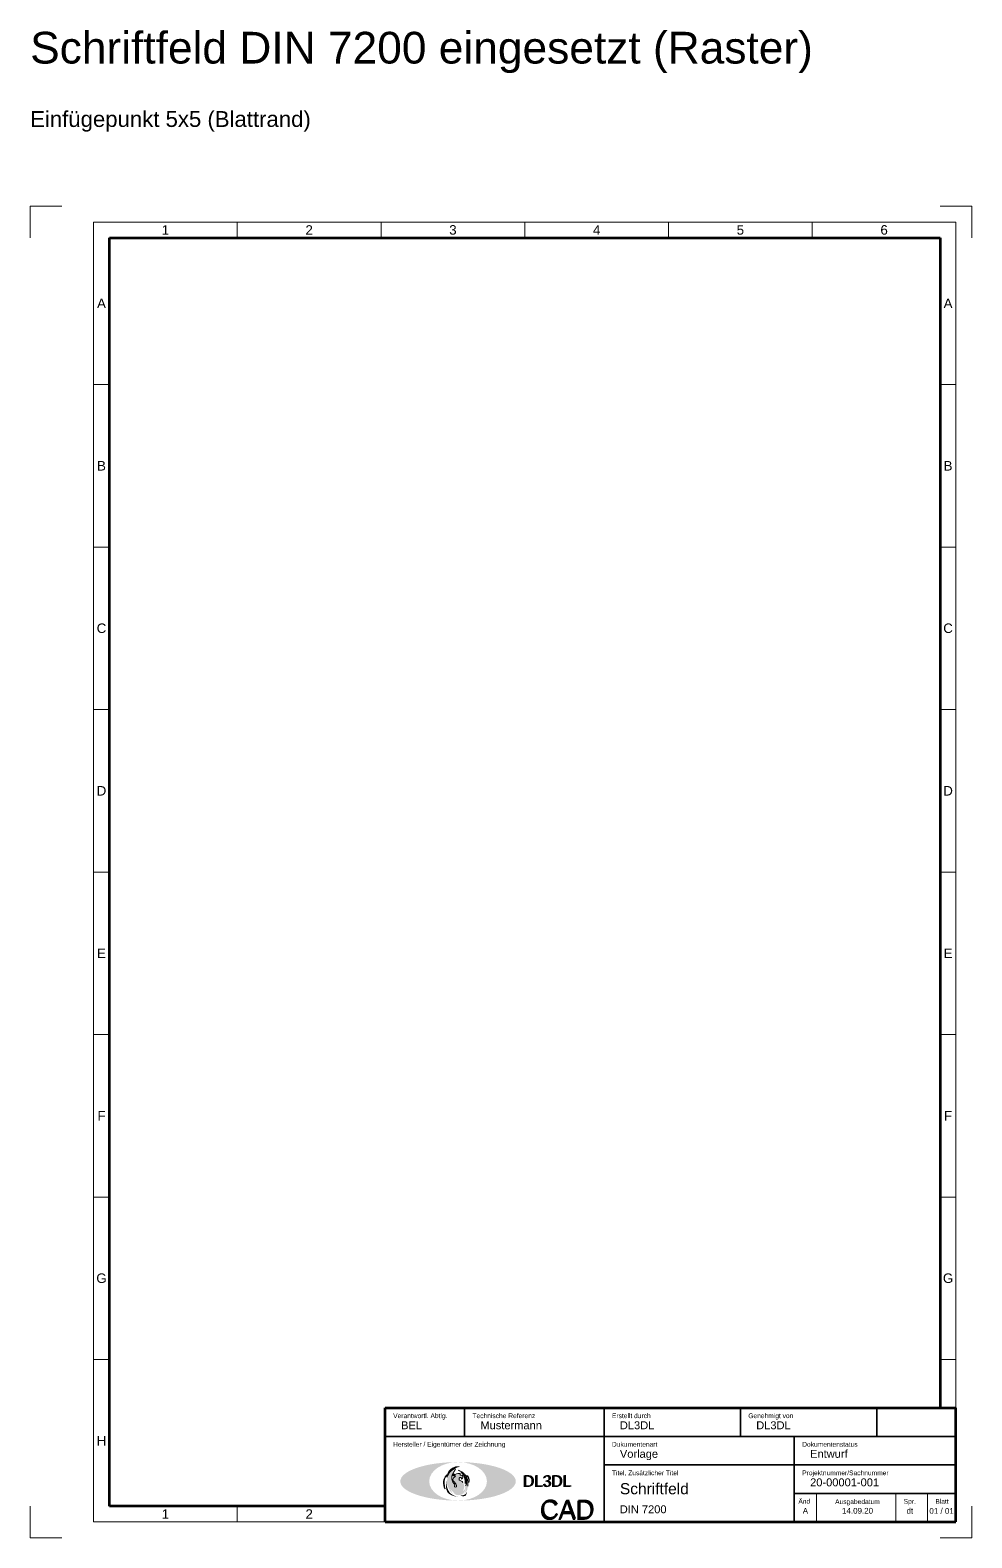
# Model space of a CAD drawing. Header units: millimetres. Extents: x 633 to 4785, y -1154 to 2521.
# Drawn here: x 1342.4 to 1639.4, y -199.7 to 275.8 of the extents above; entities that cross this region are included whole.
import ezdxf
from ezdxf.enums import TextEntityAlignment as Align

# ---------------------------------------------------------------- set-up
doc = ezdxf.new("R2010")
doc.units = ezdxf.units.MM
doc.header["$LTSCALE"] = 5
doc.linetypes.add('AUSGEZOGEN', pattern=[0])
for name, color, linetype, lineweight, true_color in [('_Blattschnitt', 1, 'Continuous', 5, 0xff0000), ('_Legende', 7, 'Continuous', 5, 0x000000), ('_PK_0.18mm', 4, 'Continuous', 18, 0x00ffff), ('_PK_0.35mm', 4, 'Continuous', 35, 0x00ffff), ('_PK_0.70mm', 30, 'Continuous', 70, 0xff7f00), ('_PK_Text_ausgefüllt', 3, 'Continuous', 5, 0x00ff00), ('_PK_Text_Vorgabe', 1, 'Continuous', 5, 0xff0000), ('_Raster_0.18mm', 94, 'Continuous', 18, 0x008000), ('_Raster_1.00mm', 5, 'Continuous', 100, 0x0000ff), ('_Raster_Einteilung', 7, 'Continuous', 18, 0x000000), ('_Raster_txt', 7, 'Continuous', 5, 0x000000), ('pfoenix', 5, 'Continuous', 5, 0x0000ff)]:
    doc.layers.add(name, color=color, linetype=linetype, lineweight=lineweight, true_color=true_color)
for name, color, linetype, true_color in [('Logo', 5, 'Continuous', 0x0000ff), ('Logo Text', 1, 'Continuous', 0xff0000), ('Logo_a', 1, 'Continuous', 0xff0000), ('Logo_b', 30, 'Continuous', 0xff7f00), ('Logo_c', 12, 'Continuous', 0xaa0000)]:
    doc.layers.add(name, color=color, linetype=linetype, true_color=true_color)
doc.styles.add('textstyle1006', font='')
doc.styles.add('textstyle1020', font='')
doc.styles.add('textstyle1030', font='')
doc.styles.add('textstyle1043', font='')
doc.styles.add('textstyle1053', font='')
doc.styles.add('textstyle1063', font='')
doc.styles.add('textstyle1073', font='')
doc.styles.add('textstyle1083', font='')
doc.styles.add('textstyle1093', font='')
doc.styles.add('textstyle1133', font='')
doc.styles.add('textstyle1134', font='')
doc.styles.add('textstyle1135', font='')
doc.styles.add('textstyle1136', font='')
doc.styles.add('textstyle1137', font='')
doc.styles.add('textstyle1138', font='')
doc.styles.add('textstyle1139', font='')
doc.styles.add('textstyle1140', font='')
doc.styles.add('textstyle654', font='')
doc.styles.add('textstyle664', font='')
doc.styles.add('textstyle689', font='')
doc.styles.add('textstyle694', font='')
doc.styles.add('textstyle740', font='')
doc.styles.add('textstyle741', font='')
doc.styles.add('textstyle742', font='')
doc.styles.add('textstyle743', font='')
doc.styles.add('textstyle744', font='')
doc.styles.add('textstyle745', font='')
doc.styles.add('textstyle746', font='')
doc.styles.add('textstyle747', font='')
doc.styles.add('textstyle748', font='')
doc.styles.add('textstyle749', font='')
doc.styles.add('textstyle750', font='')
doc.styles.add('textstyle751', font='')
doc.styles.add('textstyle752', font='')
doc.styles.add('textstyle753', font='')
doc.styles.add('textstyle754', font='')
doc.styles.add('textstyle780', font='')
doc.styles.add('textstyle792', font='')
doc.styles.add('textstyle802', font='')
doc.styles.add('textstyle814', font='')
doc.styles.add('textstyle825', font='')
doc.styles.add('textstyle838', font='')
doc.styles.add('textstyle858', font='')
doc.styles.add('textstyle870', font='')
doc.styles.add('textstyle882', font='')
doc.styles.add('textstyle888', font='')
doc.styles.add('textstyle898', font='')
doc.styles.add('textstyle908', font='')
doc.styles.add('textstyle918', font='')
doc.styles.add('textstyle928', font='')
doc.styles.add('textstyle938', font='')
doc.styles.add('textstyle952', font='')
doc.styles.add('textstyle972', font='')
doc.styles.add('textstyle985', font='')
doc.styles.add('textstyle996', font='')
doc.styles.get('textstyle1006').set_extended_font_data('Arial')
doc.styles.get('textstyle1020').set_extended_font_data('URW Chancery L')
doc.styles.get('textstyle1030').set_extended_font_data('URW Chancery L')
doc.styles.get('textstyle1043').set_extended_font_data('Arial')
doc.styles.get('textstyle1053').set_extended_font_data('Arial')
doc.styles.get('textstyle1063').set_extended_font_data('Arial')
doc.styles.get('textstyle1073').set_extended_font_data('Arial')
doc.styles.get('textstyle1083').set_extended_font_data('Arial')
doc.styles.get('textstyle1093').set_extended_font_data('Arial')
doc.styles.get('textstyle1133').set_extended_font_data('Arial')
doc.styles.get('textstyle1134').set_extended_font_data('Arial')
doc.styles.get('textstyle1135').set_extended_font_data('Arial')
doc.styles.get('textstyle1136').set_extended_font_data('Arial')
doc.styles.get('textstyle1137').set_extended_font_data('Arial')
doc.styles.get('textstyle1138').set_extended_font_data('Arial')
doc.styles.get('textstyle1139').set_extended_font_data('Arial')
doc.styles.get('textstyle1140').set_extended_font_data('Arial')
doc.styles.get('textstyle654').set_extended_font_data('URW Chancery L')
doc.styles.get('textstyle664').set_extended_font_data('URW Chancery L')
doc.styles.get('textstyle689').set_extended_font_data('Arial')
doc.styles.get('textstyle694').set_extended_font_data('Arial')
doc.styles.get('textstyle740').set_extended_font_data('Arial')
doc.styles.get('textstyle741').set_extended_font_data('Arial')
doc.styles.get('textstyle742').set_extended_font_data('Arial')
doc.styles.get('textstyle743').set_extended_font_data('Arial')
doc.styles.get('textstyle744').set_extended_font_data('Arial')
doc.styles.get('textstyle745').set_extended_font_data('Arial')
doc.styles.get('textstyle746').set_extended_font_data('Arial')
doc.styles.get('textstyle747').set_extended_font_data('Arial')
doc.styles.get('textstyle748').set_extended_font_data('Arial')
doc.styles.get('textstyle749').set_extended_font_data('Arial')
doc.styles.get('textstyle750').set_extended_font_data('Arial')
doc.styles.get('textstyle751').set_extended_font_data('Arial')
doc.styles.get('textstyle752').set_extended_font_data('Arial')
doc.styles.get('textstyle753').set_extended_font_data('Arial')
doc.styles.get('textstyle754').set_extended_font_data('Arial')
doc.styles.get('textstyle780').set_extended_font_data('Arial')
doc.styles.get('textstyle792').set_extended_font_data('Arial')
doc.styles.get('textstyle802').set_extended_font_data('Arial')
doc.styles.get('textstyle814').set_extended_font_data('Arial')
doc.styles.get('textstyle825').set_extended_font_data('Arial')
doc.styles.get('textstyle838').set_extended_font_data('Arial')
doc.styles.get('textstyle858').set_extended_font_data('Arial')
doc.styles.get('textstyle870').set_extended_font_data('Arial')
doc.styles.get('textstyle882').set_extended_font_data('Arial')
doc.styles.get('textstyle888').set_extended_font_data('Arial')
doc.styles.get('textstyle898').set_extended_font_data('Arial')
doc.styles.get('textstyle908').set_extended_font_data('Arial')
doc.styles.get('textstyle918').set_extended_font_data('Arial')
doc.styles.get('textstyle928').set_extended_font_data('Arial')
doc.styles.get('textstyle938').set_extended_font_data('Arial')
doc.styles.get('textstyle952').set_extended_font_data('Arial')
doc.styles.get('textstyle972').set_extended_font_data('Arial')
doc.styles.get('textstyle985').set_extended_font_data('Arial')
doc.styles.get('textstyle996').set_extended_font_data('Arial')

msp = doc.modelspace()

# ---------------------------------------------------------------- hatches: boundary and pattern name
at = {"layer": 'Logo_a'}
h = msp.add_hatch(color=256, dxfattribs=at)
edge = h.paths.add_edge_path()
edge.add_ellipse((1477.34, -181.89), major_axis=(15.17, 0), ratio=0.4, start_angle=0, end_angle=360)
edge = h.paths.add_edge_path()
edge.add_ellipse((1477.34, -181.89), major_axis=(12.14, 0), ratio=0.5, start_angle=0, end_angle=360)
at = {"layer": 'Logo_b'}
h = msp.add_hatch(color=256, dxfattribs=at)
edge = h.paths.add_edge_path()
edge.add_ellipse((1477.34, -181.89), major_axis=(12.14, 0), ratio=0.5, start_angle=0, end_angle=360)
edge = h.paths.add_edge_path()
edge.add_ellipse((1477.34, -181.89), major_axis=(9.1, 0), ratio=0.666667, start_angle=0, end_angle=360)
at = {"layer": 'Logo_c'}
h = msp.add_hatch(color=256, dxfattribs=at)
edge = h.paths.add_edge_path()
edge.add_ellipse((1477.34, -181.89), major_axis=(15.17, 0), ratio=0.4, start_angle=0, end_angle=360)
edge = h.paths.add_edge_path()
edge.add_ellipse((1477.34, -181.89), major_axis=(18.21, 0), ratio=0.333333, start_angle=0, end_angle=360)
at = {"layer": 'pfoenix'}
h = msp.add_hatch(color=256, dxfattribs=at)
edge = h.paths.add_edge_path()
edge.add_spline(control_points=[(1473.79, -179.79), (1472.11, -181.39), (1472.92, -184.07), (1473.28, -184.25)], knot_values=[0, 0, 0, 0, 1, 1, 1, 1], degree=3, periodic=0)
edge.add_spline(control_points=[(1473.28, -184.25), (1473.17, -184.16), (1472.36, -181.47), (1473.79, -179.79)], knot_values=[0, 0, 0, 0, 1, 1, 1, 1], degree=3, periodic=0)
h = msp.add_hatch(color=256, dxfattribs=at)
edge = h.paths.add_edge_path()
edge.add_spline(control_points=[(1476.07, -182.69), (1476.49, -182.95), (1476.19, -183.45), (1476.19, -183.45), (1476.19, -183.45), (1476.3, -183.7), (1476.96, -183.71), (1476.86, -183.1), (1476.73, -182.69), (1476.19, -182.14), (1475.75, -181.78), (1475.59, -181.29), (1475.91, -180.78), (1476.44, -180.44), (1476.53, -180.3), (1476.46, -180.12), (1476.16, -180.13), (1475.89, -180.2), (1475.67, -180.08), (1475.72, -179.71), (1476.07, -179.53), (1476.08, -179.52), (1476.08, -179.53), (1475.98, -179.69), (1475.83, -179.81), (1475.96, -179.92), (1476.36, -179.81), (1476.83, -179.55), (1477.68, -179.37), (1477.99, -179.41), (1478.03, -179.49), (1478.07, -179.76), (1477.97, -179.99), (1478.39, -179.94), (1478.68, -180.07), (1478.92, -180.32), (1478.86, -180.72), (1478.58, -181.07), (1478.47, -181.16), (1478.47, -181.16), (1478.44, -180.95), (1478.37, -180.73), (1478.12, -180.68), (1477.78, -180.74), (1477.62, -181.07), (1477.64, -181.49), (1477.95, -181.62), (1478.57, -181.83), (1478.86, -182.21)], knot_values=[0, 0, 0, 0, 1, 2, 3, 4, 5, 6, 7, 8, 9, 10, 11, 12, 13, 14, 15, 16, 17, 18, 19, 20, 21, 22, 23, 24, 25, 26, 27, 28, 29, 30, 31, 32, 33, 34, 35, 36, 37, 38, 39, 40, 41, 42, 43, 44, 45, 46, 46, 46, 46], degree=3, periodic=0)
edge.add_spline(control_points=[(1478.86, -182.21), (1479.14, -182.7), (1479.34, -183.39), (1479.23, -184.05), (1478.99, -184.65), (1478.77, -185.02), (1478.77, -185.02), (1479.49, -184.58), (1479.69, -183.84), (1479.68, -183.28), (1479.61, -183.12), (1479.82, -183.5), (1479.85, -184.17), (1479.71, -184.59), (1479.13, -185.67), (1478.52, -186.07), (1477.83, -186.26), (1477, -186.27), (1476.48, -186.01), (1476.48, -186.01), (1476.48, -186.01)], knot_values=[0, 0, 0, 0, 1, 2, 3, 4, 5, 6, 7, 8, 9, 10, 11, 12, 13, 14, 15, 16, 17, 18, 18, 18, 18], degree=3, periodic=0)
edge.add_spline(control_points=[(1476.48, -186.01), (1476.48, -186.01), (1476.42, -186.05), (1472.36, -181.39), (1476.56, -178.03)], knot_values=[0, 0, 0, 0, 1, 2, 2, 2, 2], degree=3, periodic=0)
edge.add_spline(control_points=[(1476.56, -178.03), (1474.72, -180.43), (1476.07, -182.69), (1476.07, -182.69), (1476.07, -182.69), (1476.07, -182.69), (1476.07, -182.69)], knot_values=[0, 0, 0, 0, 1, 2, 3, 4, 4, 4, 4], degree=3, periodic=0)
h = msp.add_hatch(color=256, dxfattribs=at)
edge = h.paths.add_edge_path()
edge.add_spline(control_points=[(1475.94, -177.96), (1473.86, -182.01), (1475.8, -186.23), (1475.79, -186.25), (1475.79, -186.25), (1472.78, -181.95), (1475.94, -177.96), (1475.94, -177.96), (1475.94, -177.96)], knot_values=[0, 0, 0, 0, 1, 2, 3, 4, 5, 6, 6, 6, 6], degree=3, periodic=0)
h = msp.add_hatch(color=256, dxfattribs=at)
edge = h.paths.add_edge_path()
edge.add_spline(control_points=[(1477.64, -177.2), (1474.85, -177.88), (1473.83, -180.55), (1473.83, -180.55)], knot_values=[0, 0, 0, 0, 1, 1, 1, 1], degree=3, periodic=0)
edge.add_spline(control_points=[(1473.83, -180.55), (1473.86, -180.35), (1474.24, -177.21), (1477.64, -177.2)], knot_values=[0, 0, 0, 0, 1, 1, 1, 1], degree=3, periodic=0)
h = msp.add_hatch(color=256, dxfattribs=at)
edge = h.paths.add_edge_path()
edge.add_spline(control_points=[(1479.49, -181.18), (1479.55, -181.52), (1479.59, -181.79), (1479.62, -182.21), (1479.63, -182.54), (1479.62, -182.54), (1479.62, -182.54), (1479.77, -182.09), (1479.77, -181.57), (1479.66, -180.63), (1479.36, -179.77), (1479.11, -179.35), (1478.4, -178.77), (1477.45, -178.35), (1477.45, -178.35), (1477.45, -178.35)], knot_values=[0, 0, 0, 0, 1, 2, 3, 4, 5, 6, 7, 8, 9, 10, 11, 12, 13, 13, 13, 13], degree=3, periodic=0)
edge.add_spline(control_points=[(1477.45, -178.35), (1478.02, -178.64), (1478.34, -178.97), (1478.68, -179.4), (1479.02, -179.85), (1479.35, -180.57), (1479.49, -181.18)], knot_values=[0, 0, 0, 0, 1, 2, 3, 4, 4, 4, 4], degree=3, periodic=0)
h = msp.add_hatch(color=256, dxfattribs=at)
edge = h.paths.add_edge_path()
edge.add_spline(control_points=[(1480.4, -183.44), (1480.37, -183.97), (1480.21, -184.69), (1479.98, -185.09), (1479.48, -185.56), (1479.2, -185.83), (1479.19, -185.83), (1479.4, -185.47), (1479.68, -185.02), (1479.84, -184.59), (1479.85, -184.17), (1479.66, -183.21)], knot_values=[0, 0, 0, 0, 1, 2, 3, 4, 5, 6, 7, 8, 9, 9, 9, 9], degree=3, periodic=0)
edge.add_spline(control_points=[(1479.66, -183.21), (1479.93, -183.07), (1479.98, -182.78), (1480.01, -181.89), (1479.96, -181.1), (1479.94, -180.67), (1479.67, -179.81), (1479.5, -179.7), (1479.98, -180.31), (1480.13, -180.73), (1480.3, -181.32), (1480.38, -181.9), (1480.42, -182.7), (1480.4, -183.44)], knot_values=[0, 0, 0, 0, 1, 2, 3, 4, 5, 6, 7, 8, 9, 10, 11, 11, 11, 11], degree=3, periodic=0)
h = msp.add_hatch(color=256, dxfattribs=at)
edge = h.paths.add_edge_path()
edge.add_spline(control_points=[(1480.77, -182.23), (1480.76, -181.67), (1480.69, -181.31), (1480.6, -180.89), (1480.43, -180.55), (1480.06, -180.02), (1480.06, -180.02), (1480.06, -180.02)], knot_values=[0, 0, 0, 0, 1, 2, 3, 4, 5, 5, 5, 5], degree=3, periodic=0)
edge.add_spline(control_points=[(1480.06, -180.02), (1480.94, -180.45), (1480.77, -182.23), (1480.77, -182.23), (1480.77, -182.23)], knot_values=[0, 0, 0, 0, 1, 2, 2, 2, 2], degree=3, periodic=0)
h = msp.add_hatch(color=256, dxfattribs=at)
edge = h.paths.add_edge_path()
edge.add_spline(control_points=[(1473.59, -181.47), (1473.69, -185.44), (1477.15, -186.81), (1477.15, -186.81), (1477.15, -186.81), (1473.27, -185.85), (1473.62, -181.52), (1473.62, -181.52), (1473.59, -181.47)], knot_values=[0, 0, 0, 0, 1, 2, 3, 4, 5, 6, 6, 6, 6], degree=3, periodic=0)
h = msp.add_hatch(color=256, dxfattribs=at)
edge = h.paths.add_edge_path()
edge.add_spline(control_points=[(1478.25, -186.44), (1478.62, -186.59), (1479.25, -186.6), (1479.59, -186.51), (1479.9, -186.16), (1480.09, -185.69), (1480.12, -185.33), (1480.15, -185.17), (1480.15, -185.17), (1480.15, -185.17), (1480.03, -185.49), (1479.93, -185.6), (1479.68, -185.91), (1479.41, -186.09), (1479.15, -186.2), (1478.76, -186.32), (1478.38, -186.35), (1478.25, -186.35), (1478.11, -186.34), (1478.11, -186.35), (1478.11, -186.35), (1478.19, -186.41), (1478.25, -186.44), (1478.25, -186.44), (1478.25, -186.44)], knot_values=[0, 0, 0, 0, 1, 2, 3, 4, 5, 6, 7, 8, 9, 10, 11, 12, 13, 14, 15, 16, 17, 18, 19, 20, 21, 22, 22, 22, 22], degree=3, periodic=0)

# ---------------------------------------------------------------- linework, layer by layer
at = {"layer": '_Blattschnitt'}
for p, q in [((1342.38, 220.29), (1352.38, 220.29)), ((1342.38, 220.29), (1342.38, 210.29)), ((1639.38, 220.29), (1629.38, 220.29)), ((1639.38, 220.29), (1639.38, 210.29)), ((1342.38, -189.71), (1342.38, -199.71)), ((1639.38, -199.71), (1639.38, -189.71)), ((1342.38, -199.71), (1352.38, -199.71)), ((1639.38, -199.71), (1629.38, -199.71))]:
    msp.add_line(p, q, dxfattribs=at)
at = {"layer": '_PK_0.18mm', "linetype": 'AUSGEZOGEN', "lineweight": 18}
for p, q in [((1590.38, -194.71), (1590.38, -185.71)), ((1615.38, -194.71), (1615.38, -185.71)), ((1625.38, -194.71), (1625.38, -185.71))]:
    msp.add_line(p, q, dxfattribs=at)
at = {"layer": '_PK_0.35mm', "linetype": 'AUSGEZOGEN'}
for p, q in [((1479.38, -167.71), (1479.38, -158.71)), ((1523.38, -194.71), (1523.38, -158.71)), ((1566.38, -167.71), (1566.38, -158.71)), ((1609.38, -167.71), (1609.38, -158.71)), ((1454.38, -167.71), (1634.38, -167.71)), ((1583.38, -194.71), (1583.38, -167.71)), ((1523.38, -176.71), (1634.38, -176.71)), ((1583.38, -185.71), (1634.38, -185.71))]:
    msp.add_line(p, q, dxfattribs=at)
at = {"layer": '_PK_0.70mm', "linetype": 'AUSGEZOGEN', "lineweight": 70}
for p, q in [((1454.38, -158.71), (1634.38, -158.71)), ((1454.38, -194.71), (1454.38, -158.71)), ((1634.38, -194.71), (1634.38, -158.71)), ((1454.38, -194.71), (1634.38, -194.71))]:
    msp.add_line(p, q, dxfattribs=at)
at = {"layer": '_Raster_0.18mm'}
for p, q in [((1362.38, -194.71), (1362.38, 215.29)), ((1362.38, 215.29), (1634.38, 215.29)), ((1634.38, -158.71), (1634.38, 215.29)), ((1362.38, -194.71), (1454.38, -194.71))]:
    msp.add_line(p, q, dxfattribs=at)
at = {"layer": '_Raster_1.00mm'}
for p, q in [((1367.38, 210.29), (1629.38, 210.29)), ((1367.38, -189.71), (1367.38, 210.29)), ((1629.38, 210.29), (1629.38, -158.71)), ((1454.38, -189.71), (1367.38, -189.71))]:
    msp.add_line(p, q, dxfattribs=at)
at = {"layer": '_Raster_Einteilung'}
for p, q in [((1407.72, 215.29), (1407.72, 210.29)), ((1453.05, 215.29), (1453.05, 210.29)), ((1498.38, 215.29), (1498.38, 210.29)), ((1543.72, 215.29), (1543.72, 210.29)), ((1589.05, 215.29), (1589.05, 210.29)), ((1362.38, 164.04), (1367.38, 164.04)), ((1629.38, 164.04), (1634.38, 164.04)), ((1362.38, 112.79), (1367.38, 112.79)), ((1629.38, 112.79), (1634.38, 112.79)), ((1362.38, 61.54), (1367.38, 61.54)), ((1629.38, 61.54), (1634.38, 61.54)), ((1362.38, 10.29), (1367.38, 10.29)), ((1629.38, 10.29), (1634.38, 10.29)), ((1362.38, -40.96), (1367.38, -40.96)), ((1629.38, -40.96), (1634.38, -40.96)), ((1362.38, -92.21), (1367.38, -92.21)), ((1629.38, -92.21), (1634.38, -92.21)), ((1362.38, -143.46), (1367.38, -143.46)), ((1629.38, -143.46), (1634.38, -143.46)), ((1407.72, -189.71), (1407.72, -194.71))]:
    msp.add_line(p, q, dxfattribs=at)
at = {"layer": 'pfoenix'}
for points in [[(1473.79, -179.79), (1472.11, -181.39), (1472.92, -184.07), (1473.28, -184.25)], [(1473.79, -179.79), (1472.36, -181.47), (1473.17, -184.16), (1473.28, -184.25)], [(1477.64, -177.2), (1474.24, -177.21), (1473.86, -180.35), (1473.83, -180.55)], [(1477.64, -177.2), (1474.85, -177.88), (1473.83, -180.55), (1473.83, -180.55)], [(1476.56, -178.03), (1474.72, -180.43), (1476.07, -182.69), (1476.07, -182.69), (1476.07, -182.69), (1476.07, -182.69), (1476.07, -182.69)], [(1476.07, -182.69), (1476.49, -182.95), (1476.19, -183.45), (1476.19, -183.45), (1476.19, -183.45), (1476.3, -183.7), (1476.96, -183.71), (1476.86, -183.1), (1476.73, -182.69), (1476.19, -182.14), (1475.75, -181.78), (1475.59, -181.29), (1475.91, -180.78), (1476.44, -180.44), (1476.53, -180.3), (1476.46, -180.12), (1476.16, -180.13), (1475.89, -180.2), (1475.67, -180.08), (1475.72, -179.71), (1476.07, -179.53), (1476.08, -179.52), (1476.08, -179.53), (1475.98, -179.69), (1475.83, -179.81), (1475.96, -179.92), (1476.36, -179.81), (1476.83, -179.55), (1477.68, -179.37), (1477.99, -179.41), (1478.03, -179.49), (1478.07, -179.76), (1477.97, -179.99), (1478.39, -179.94), (1478.68, -180.07), (1478.92, -180.32), (1478.86, -180.72), (1478.58, -181.07), (1478.47, -181.16), (1478.47, -181.16), (1478.44, -180.95), (1478.37, -180.73), (1478.12, -180.68), (1477.78, -180.74), (1477.62, -181.07), (1477.64, -181.49), (1477.95, -181.62), (1478.57, -181.83), (1478.86, -182.21)], [(1477.45, -178.35), (1478.02, -178.64), (1478.34, -178.97), (1478.68, -179.4), (1479.02, -179.85), (1479.35, -180.57), (1479.49, -181.18)], [(1479.49, -181.18), (1479.55, -181.52), (1479.59, -181.79), (1479.62, -182.21), (1479.63, -182.54), (1479.62, -182.54), (1479.62, -182.54), (1479.77, -182.09), (1479.77, -181.57), (1479.66, -180.63), (1479.36, -179.77), (1479.11, -179.35), (1478.4, -178.77), (1477.45, -178.35), (1477.45, -178.35), (1477.45, -178.35)], [(1479.66, -183.21), (1479.93, -183.07), (1479.98, -182.78), (1480.01, -181.89), (1479.96, -181.1), (1479.94, -180.67), (1479.67, -179.81), (1479.5, -179.7), (1479.98, -180.31), (1480.13, -180.73), (1480.3, -181.32), (1480.38, -181.9), (1480.42, -182.7), (1480.4, -183.44)], [(1480.06, -180.02), (1480.94, -180.45), (1480.77, -182.23), (1480.77, -182.23), (1480.77, -182.23)], [(1480.77, -182.23), (1480.76, -181.67), (1480.69, -181.31), (1480.6, -180.89), (1480.43, -180.55), (1480.06, -180.02), (1480.06, -180.02), (1480.06, -180.02)]]:
    msp.add_open_spline(points, degree=3, dxfattribs=at)

# ---------------------------------------------------------------- texts
at = {"layer": '_Legende', "attachment_point": 1}
for s, insert, char_height, style in [('Schriftfeld DIN 7200 eingesetzt (Raster)', (1342.38, 275.29), 10, 'textstyle689'), ('Einfügepunkt 5x5 (Blattrand)', (1342.38, 250.29), 5, 'textstyle694')]:
    msp.add_mtext(s, dxfattribs=dict(at, insert=insert, char_height=char_height, style=style))
at = {"layer": '_PK_Text_ausgefüllt', "linetype": 'AUSGEZOGEN', "lineweight": 5}
for s, height, style, p in [('BEL', 2.5, 'textstyle1063', (1459.38, -164.21)), ('Mustermann', 2.5, 'textstyle1073', (1484.38, -164.21)), ('DL3DL', 2.5, 'textstyle1043', (1528.38, -164.21)), ('DL3DL', 2.5, 'textstyle1053', (1571.38, -164.21)), ('Vorlage', 2.5, 'textstyle1093', (1528.38, -173.21)), ('Entwurf', 2.5, 'textstyle1083', (1588.38, -173.21)), ('Schriftfeld', 3.5, 'textstyle928', (1528.38, -184.21)), ('20-00001-001', 2.5, 'textstyle918', (1588.38, -182.21)), ('DIN 7200', 2.5, 'textstyle938', (1528.34, -190.71))]:
    msp.add_text(s, height=height, dxfattribs=dict(at, style=style)).set_placement(p, align=Align.MIDDLE_LEFT)
for s, style, p in [('A', 'textstyle908', (1586.89, -191.2)), ('14.09.20', 'textstyle898', (1603.34, -191.17)), ('dt', 'textstyle888', (1619.84, -191.23)), ('01 / 01', 'textstyle1006', (1629.84, -191.23))]:
    msp.add_text(s, height=1.8, dxfattribs=dict(at, style=style)).set_placement(p, align=Align.MIDDLE_CENTER)
at = {"layer": '_PK_Text_Vorgabe', "linetype": 'AUSGEZOGEN', "lineweight": 5}
for s, style, p in [('Verantwortl. Abtlg.', 'textstyle996', (1456.88, -161.21)), ('Technische Referenz', 'textstyle985', (1481.88, -161.21)), ('Erstellt durch', 'textstyle972', (1525.88, -161.21)), ('Genehmigt von', 'textstyle825', (1568.88, -161.21)), ('Hersteller / Eigentümer der Zeichnung', 'textstyle838', (1456.88, -170.21)), ('Dukumentenart', 'textstyle952', (1525.88, -170.21)), ('Dokumentenstatus', 'textstyle814', (1585.88, -170.21)), ('Titel, Zusätzlicher Titel', 'textstyle802', (1525.88, -179.21)), ('Projektnummer/Sachnummer', 'textstyle882', (1585.88, -179.21)), ('Änd', 'textstyle870', (1584.67, -188.2)), ('Ausgabedatum', 'textstyle858', (1596.26, -188.28)), ('Spr.', 'textstyle792', (1617.88, -188.21)), ('Blatt', 'textstyle780', (1627.88, -188.21))]:
    msp.add_text(s, height=1.5, dxfattribs=dict(at, style=style)).set_placement(p, align=Align.MIDDLE_LEFT)
at = {"layer": '_Raster_txt', "char_height": 3, "attachment_point": 5}
for s, insert, style in [('1', (1385.05, 212.79), 'textstyle1133'), ('2', (1430.38, 212.79), 'textstyle1134'), ('3', (1475.72, 212.79), 'textstyle1135'), ('4', (1521.05, 212.79), 'textstyle1136'), ('5', (1566.38, 212.79), 'textstyle1137'), ('6', (1611.72, 212.79), 'textstyle1138'), ('A', (1364.88, 189.66), 'textstyle740'), ('A', (1631.88, 189.66), 'textstyle748'), ('B', (1364.88, 138.41), 'textstyle741'), ('B', (1631.88, 138.41), 'textstyle749'), ('C', (1364.88, 87.16), 'textstyle742'), ('C', (1631.88, 87.16), 'textstyle750'), ('D', (1364.88, 35.91), 'textstyle743'), ('D', (1631.88, 35.91), 'textstyle751'), ('E', (1364.88, -15.34), 'textstyle744'), ('E', (1631.88, -15.34), 'textstyle752'), ('F', (1364.88, -66.59), 'textstyle745'), ('F', (1631.88, -66.59), 'textstyle753'), ('G', (1364.88, -117.84), 'textstyle746'), ('G', (1631.88, -117.84), 'textstyle754'), ('H', (1364.88, -169.09), 'textstyle747'), ('1', (1385.05, -192.21), 'textstyle1139'), ('2', (1430.38, -192.21), 'textstyle1140')]:
    msp.add_mtext(s, dxfattribs=dict(at, insert=insert, style=style))
at = {"layer": 'Logo', "attachment_point": 5}
for s, insert, char_height, style in [('DL3DL\\P', (1505.25, -181.89), 3.641, 'textstyle654'), ('CAD\\P', (1511.63, -191.05), 6.069, 'textstyle1020')]:
    msp.add_mtext(s, dxfattribs=dict(at, insert=insert, char_height=char_height, style=style))
at = {"layer": 'Logo Text', "attachment_point": 5}
for s, insert, char_height, style in [('DL3DL\\P', (1505.61, -181.78), 3.641, 'textstyle664'), ('CAD\\P', (1511.91, -190.72), 6.069, 'textstyle1030')]:
    msp.add_mtext(s, dxfattribs=dict(at, insert=insert, char_height=char_height, style=style))

doc.saveas('drawing.dxf')
